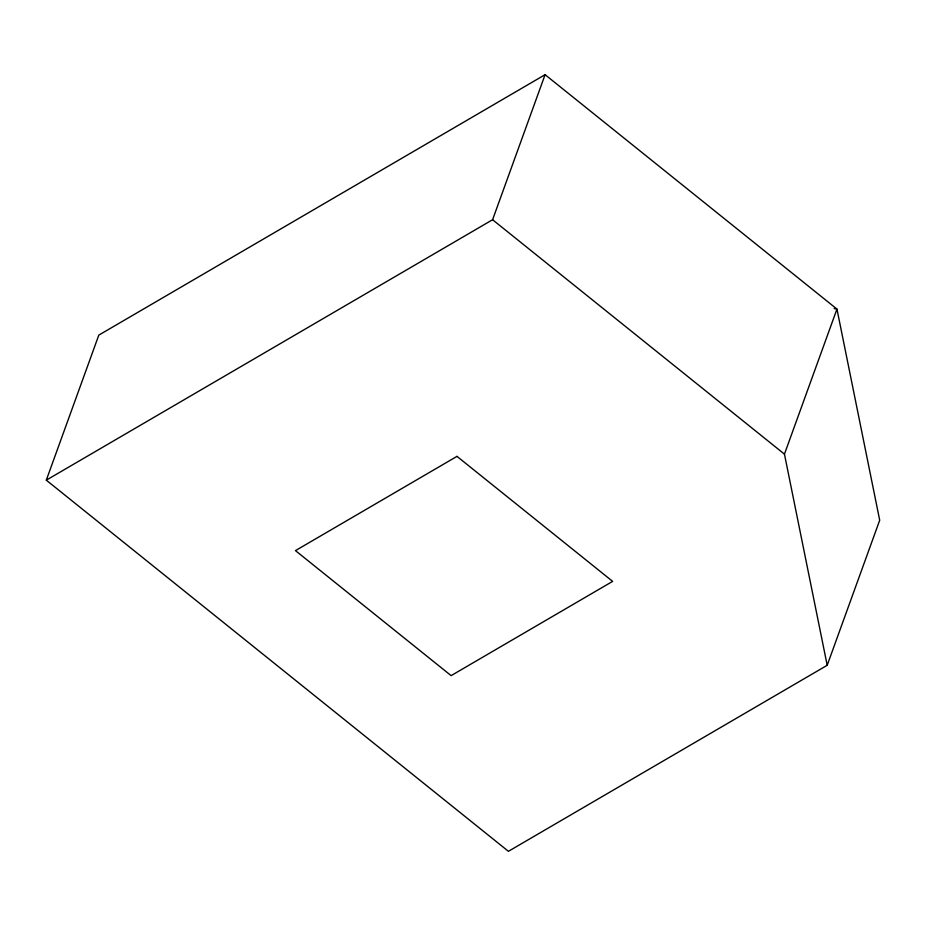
<?xml version="1.0" encoding="UTF-8"?>
<svg xmlns="http://www.w3.org/2000/svg" width="926" height="926" viewBox="0 0 926 926"><rect width="100%" height="100%" fill="white"/><g stroke="black" fill="none" stroke-linecap="round" stroke-linejoin="round"><path stroke-width="1.39" d="M46.3 480.166L98.804 335.119L545.09 74.682L836.954 309.087L879.7 520.238L827.196 665.285L508.42 851.318L46.3 480.166L492.586 219.728L545.09 74.682M827.196 665.285L784.449 454.134L836.954 309.087L834.152 308.555M492.586 219.728L784.449 454.134M456.981 456.368L295.463 550.623L451.124 675.633L612.642 581.378L456.981 456.368"/></g></svg>
